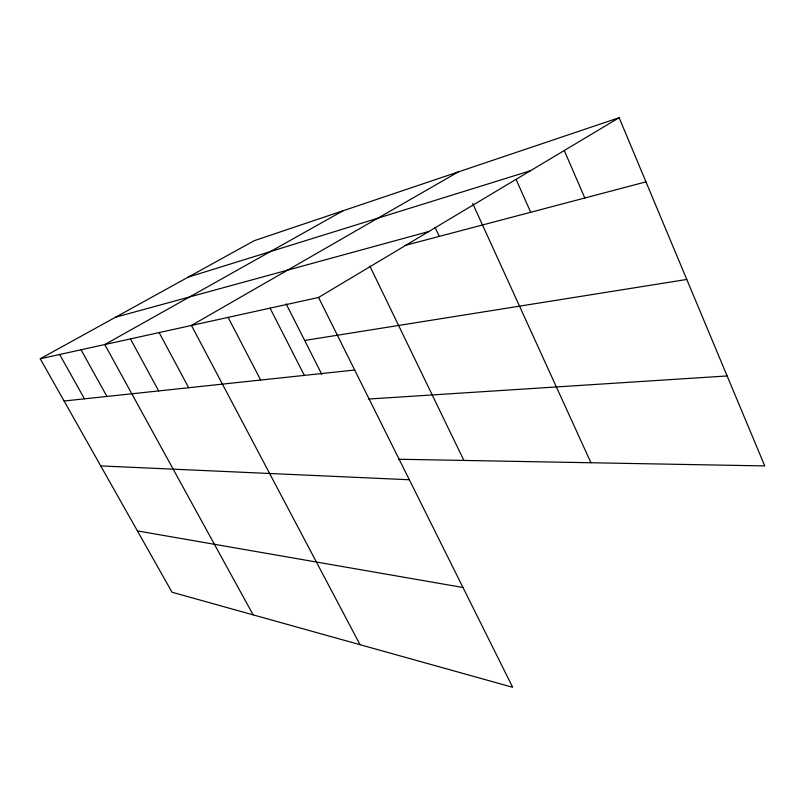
<?xml version="1.0" encoding="UTF-8"?>
<svg xmlns="http://www.w3.org/2000/svg" width="805" height="805" viewBox="0 0 805 805"><rect width="100%" height="100%" fill="white"/><g stroke="black" fill="none" stroke-linecap="round" stroke-linejoin="round"><path stroke-width="1.21" d="M318.549 297.458L512.674 687.289L172.029 592.239L40.25 358.768L318.549 297.458L619.136 117.711L764.75 465.914L398.435 459.242M458.287 171.918L191.449 325.451L360.056 644.704M343.091 210.749L104.781 344.55L253.152 614.869M40.25 358.768L254.229 240.695L619.136 117.711M188.199 277.131L530.455 170.741M115.608 317.19L428.854 231.498M405.026 245.424L645.962 181.87M304.662 340.455L686.776 279.456M64.088 401.011L354.683 370.018M368.589 399.039L727.126 375.955M100.726 465.914L409.322 479.75M137.414 530.908L462.986 587.499M59.64 354.492L84.465 398.837M81.043 349.783L106.914 396.442M130.44 338.895L158.676 390.918M159.138 332.576L188.682 387.718M228.117 317.381L260.669 380.051M270.067 308.134L304.33 375.392M286.178 303.888L321.809 374.375M369.898 266.153L463.901 460.44M435.113 227.473L439.278 236.398M472.716 203.534L590.951 462.754M516.176 179.616L530.706 212.279M564.365 150.706L584.812 198"/></g></svg>
